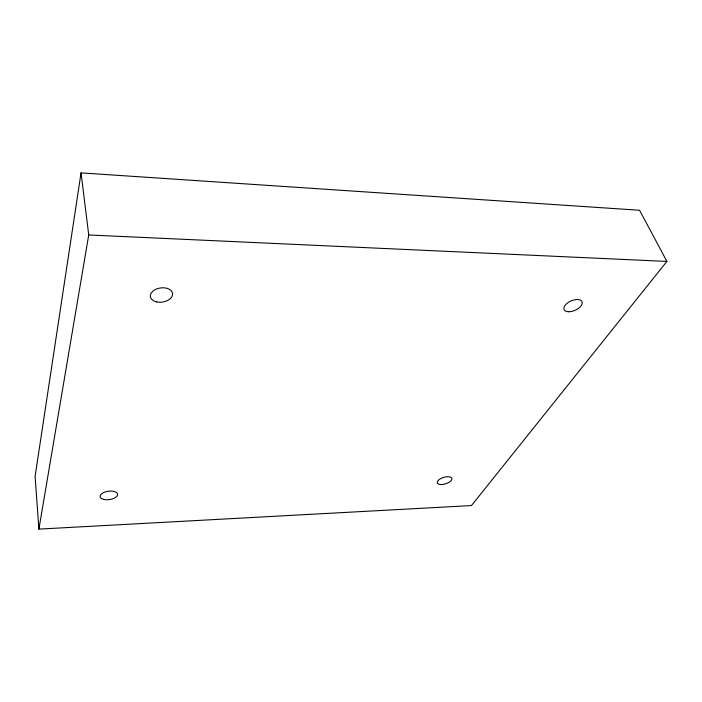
<?xml version="1.0" encoding="UTF-8"?>
<svg xmlns="http://www.w3.org/2000/svg" width="702" height="702" viewBox="0 0 702 702"><rect width="100%" height="100%" fill="white"/><g stroke="black" fill="none" stroke-linecap="round" stroke-linejoin="round"><path stroke-width="1.05" d="M81.046 172.885L35.1 476.351L38.9 529.115L471.472 505.563L666.9 261.425L639.566 210.267L81.046 172.885L88.733 234.959L38.9 529.115M88.733 234.959L666.9 261.425M441.707 484.538A7.634 3.361 -17.2 0 0 451.93 478.422A7.634 3.361 -17.2 0 0 440.224 478.896A7.634 3.361 -17.2 0 0 441.707 484.538M103.475 499.359A8.819 4.221 -8 0 0 117.515 495.068A8.819 4.221 -8 0 0 105.546 491.839A8.819 4.221 -8 0 0 103.475 499.359M156.686 301.904A11.223 7.134 -8.2 0 0 172.578 293.48A11.223 7.134 -8.2 0 0 155.107 289.663A11.223 7.134 -8.2 0 0 156.686 301.904M568.506 311.732A9.793 5.107 -23.7 0 0 582.256 302.79A9.793 5.107 -23.7 0 0 568.401 302.351A9.793 5.107 -23.7 0 0 568.506 311.732"/></g></svg>
